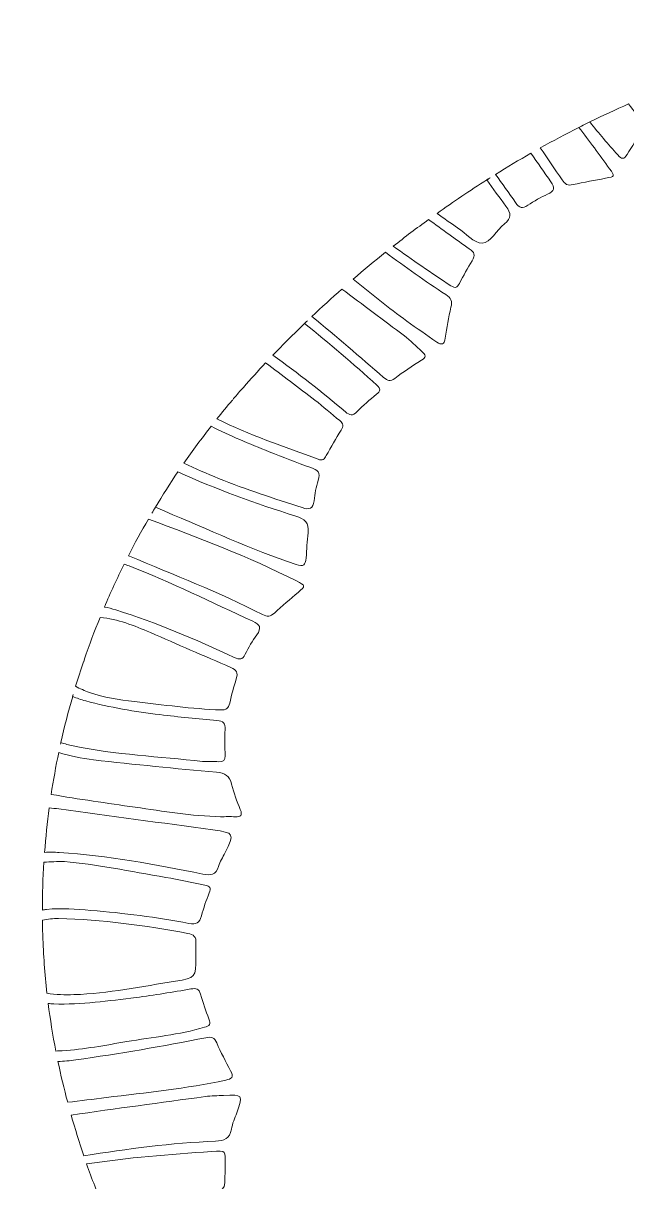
# Model space of a CAD drawing. Extents: x 705 to 8445, y -5934 to -84.
# Drawn here: x 1011.7 to 1257.5, y -3952.6 to -3481.1 of the extents above; entities that cross this region are included whole.
import ezdxf

# ---------------------------------------------------------------- set-up
doc = ezdxf.new("R2010")
doc.units = 0
doc.header["$MEASUREMENT"] = 0
doc.layers.add('Layer 1', color=7, linetype='Continuous')

# ---------------------------------------------------------------- blocks, each defined once
blk = doc.blocks.new('block 31')
at = {"layer": 'Layer 1', "lineweight": 0}
for points, knots in [([(2257.28, -3659.1), (2234.48, -3617.14), (2200.79, -3577.08), (2159.87, -3543.26), (2075.1, -3473.22), (1964.49, -3413.43), (1839.88, -3370.27), (1839.88, -3370.27), (1839.88, -3370.25), (1839.88, -3370.25), (1839.42, -3368.29), (1838.85, -3366.27), (1838.16, -3364.21), (1836.62, -3359.66), (1833.95, -3353.09), (1828.51, -3348.58), (1827.81, -3348), (1827.1, -3347.47), (1826.36, -3347), (1826.36, -3347), (1826.36, -3347), (1826.35, -3347), (1827.88, -3328.1), (1824.28, -3308.74), (1815.57, -3289.33), (1811.12, -3279.39), (1803.75, -3272.44), (1796.61, -3265.72), (1790.88, -3260.31), (1785.45, -3255.19), (1781.81, -3248.82), (1780.72, -3246.92), (1779.8, -3244.87), (1778.82, -3242.69), (1777.56, -3239.87), (1776.25, -3236.96), (1774.48, -3234.13), (1767.43, -3222.87), (1755.91, -3216.8), (1744.63, -3213.55), (1744.63, -3213.55), (1743.26, -3211.5), (1743.26, -3211.5), (1700.83, -3146.97), (1636.69, -3122.16), (1590.35, -3112.73), (1549.47, -3104.39), (1515.61, -3106.15), (1503.73, -3107.19), (1503.69, -3107.13), (1503.65, -3107.09), (1503.63, -3107.06), (1503.63, -3107.06), (1503.45, -3107.21), (1503.45, -3107.21), (1501.87, -3107.36), (1500.7, -3107.48), (1500, -3107.56), (1499.3, -3107.48), (1498.13, -3107.36), (1496.56, -3107.21), (1496.56, -3107.21), (1496.37, -3107.06), (1496.37, -3107.06), (1496.35, -3107.09), (1496.31, -3107.13), (1496.27, -3107.19), (1484.39, -3106.15), (1450.53, -3104.39), (1409.65, -3112.73), (1363.31, -3122.16), (1299.17, -3146.97), (1256.76, -3211.48), (1256.76, -3211.48), (1255.38, -3213.55), (1255.38, -3213.55), (1244.09, -3216.8), (1232.57, -3222.87), (1225.52, -3234.13), (1223.75, -3236.96), (1222.44, -3239.87), (1221.18, -3242.69), (1220.2, -3244.87), (1219.28, -3246.92), (1218.19, -3248.82), (1214.55, -3255.19), (1209.12, -3260.31), (1203.39, -3265.72), (1196.25, -3272.44), (1188.88, -3279.39), (1184.43, -3289.33), (1175.72, -3308.74), (1172.12, -3328.1), (1173.65, -3347), (1173.64, -3347), (1173.64, -3347), (1173.64, -3347), (1172.91, -3347.47), (1172.19, -3347.99), (1171.49, -3348.58), (1166.05, -3353.09), (1163.38, -3359.65), (1161.84, -3364.21), (1161.15, -3366.27), (1160.58, -3368.29), (1160.12, -3370.25), (1160.12, -3370.25), (1160.12, -3370.27), (1160.12, -3370.27), (1035.51, -3413.43), (924.9, -3473.22), (840.13, -3543.26), (799.22, -3577.08), (765.52, -3617.14), (742.72, -3659.1), (716.93, -3706.53), (704.78, -3755.81), (706.61, -3805.55), (708.34, -3852.44), (720.97, -3901.24), (744.18, -3950.56), (776.16, -4018.52), (826.78, -4084.15), (894.59, -4145.62), (939.27, -4186.12), (988.74, -4221.57), (1036.58, -4255.86), (1081.92, -4288.36), (1128.81, -4321.97), (1171.35, -4359.71), (1248.94, -4428.49), (1300.36, -4494.94), (1328.51, -4562.74), (1324.68, -4568.78), (1321.1, -4575.62), (1318.44, -4583.02), (1317.03, -4582.92), (1315.46, -4582.85), (1313.87, -4582.85), (1308, -4582.85), (1301.57, -4583.94), (1299.84, -4589.72), (1299.35, -4591.39), (1299.31, -4592.94), (1299.27, -4594.32), (1299.27, -4594.65), (1299.26, -4594.97), (1299.25, -4595.28), (1299.07, -4598.99), (1297.7, -4602.95), (1295.19, -4607.05), (1294.24, -4608.6), (1293.21, -4610.14), (1292.14, -4611.64), (1291.46, -4612.59), (1290.76, -4613.54), (1290.03, -4614.48), (1282.79, -4623.87), (1273.55, -4632.4), (1264.57, -4640.7), (1264.57, -4640.7), (1260.48, -4644.5), (1260.48, -4644.5), (1250.16, -4654.07), (1239.49, -4663.97), (1227.49, -4670.59), (1224.1, -4672.48), (1219.99, -4676.81), (1219.7, -4686.79), (1218.97, -4711.36), (1240.81, -4755.67), (1260.37, -4770.55), (1241.52, -4806.38), (1219.02, -4857.42), (1199.77, -4924.23), (1174.99, -5010.3), (1160.3, -5105.45), (1156.13, -5207.05), (1152.63, -5292.07), (1156.53, -5381.81), (1167.74, -5475.11), (1163.2, -5478.43), (1158.2, -5481.58), (1152.48, -5484.72), (1126.07, -5499.19), (1097.44, -5504.35), (1071.86, -5499.25), (1037.65, -5492.45), (1010.5, -5472.75), (991.16, -5440.72), (954.52, -5380.07), (953.85, -5285.76), (972.12, -5223.95), (991.72, -5157.67), (1030.95, -5091.38), (1095.59, -5015.32), (1100.04, -5010.08), (1104.54, -5004.87), (1109.05, -4999.66), (1133.44, -4971.39), (1158.65, -4942.17), (1176.47, -4908.58), (1200.61, -4863.05), (1206.18, -4814.98), (1191.73, -4776.7), (1191.73, -4776.7), (1181.23, -4748.9), (1181.23, -4748.9), (1181.23, -4748.9), (1183.66, -4778.52), (1183.66, -4778.52), (1186.59, -4814.26), (1171.98, -4846.76), (1159.22, -4867.74), (1139.1, -4900.81), (1110.97, -4928.95), (1083.75, -4956.17), (1072.54, -4967.4), (1060.93, -4979.02), (1050.06, -4990.8), (985.75, -5060.52), (939.06, -5124.07), (907.3, -5185.11), (864.56, -5267.19), (849.07, -5345.56), (861.27, -5418), (881.01, -5535.4), (980.35, -5627.87), (1070.03, -5667.42), (1102.26, -5681.63), (1132.31, -5688.81), (1157.87, -5688.81), (1176.42, -5688.81), (1192.6, -5685.03), (1205.52, -5677.4), (1205.52, -5677.42), (1205.52, -5677.42), (1205.52, -5677.42), (1212.39, -5699.36), (1220.21, -5719.79), (1228.89, -5738.56), (1249.15, -5782.32), (1274.96, -5818.69), (1305.6, -5846.65), (1339.33, -5877.45), (1383.39, -5900.64), (1436.58, -5915.59), (1478.92, -5927.49), (1526.09, -5933.71), (1573.63, -5933.71), (1577.09, -5933.71), (1580.56, -5933.68), (1584.02, -5933.61), (1715.27, -5931.1), (1847.15, -5876.35), (1945.85, -5783.41), (1983.5, -5747.95), (2012.68, -5707.49), (2030.23, -5666.4), (2050.52, -5618.94), (2055.69, -5571.02), (2045.64, -5523.97), (2025.77, -5431.09), (1963.25, -5354), (1869.6, -5306.89), (1787.63, -5265.67), (1689.88, -5251.14), (1599.49, -5266.42), (1605.66, -5255.1), (1611.89, -5243.86), (1618.09, -5232.7), (1636.91, -5198.83), (1656.35, -5163.79), (1673.14, -5127.91), (1710.23, -5048.64), (1732.26, -4977.48), (1740.49, -4910.34), (1745.6, -4868.73), (1747.15, -4816.91), (1734.72, -4770.08), (1753.98, -4755.61), (1775.54, -4712.46), (1775.54, -4687.69), (1775.54, -4687.28), (1775.54, -4686.88), (1775.53, -4686.48), (1775.23, -4676.52), (1771.13, -4672.21), (1767.74, -4670.33), (1755.74, -4663.73), (1745.07, -4653.85), (1734.75, -4644.31), (1734.75, -4644.31), (1730.65, -4640.52), (1730.65, -4640.52), (1719.35, -4630.12), (1707.67, -4619.36), (1700.02, -4606.97), (1697.52, -4602.89), (1696.16, -4598.95), (1695.98, -4595.25), (1695.96, -4594.94), (1695.95, -4594.61), (1695.95, -4594.29), (1695.92, -4592.92), (1695.87, -4591.37), (1695.38, -4589.7), (1693.66, -4583.98), (1687.32, -4582.87), (1681.49, -4582.85), (1678.84, -4575.53), (1675.29, -4568.75), (1671.49, -4562.74), (1699.63, -4494.94), (1751.06, -4428.49), (1828.65, -4359.71), (1871.19, -4321.97), (1918.08, -4288.36), (1963.42, -4255.86), (2011.26, -4221.57), (2060.73, -4186.12), (2105.41, -4145.62), (2173.22, -4084.15), (2223.84, -4018.52), (2255.82, -3950.56), (2279.03, -3901.24), (2291.66, -3852.45), (2293.39, -3805.55), (2295.22, -3755.81), (2283.07, -3706.53), (2257.28, -3659.1)], [0, 0, 0, 0, 1, 1, 1, 2, 2, 2, 3, 3, 3, 4, 4, 4, 5, 5, 5, 6, 6, 6, 7, 7, 7, 8, 8, 8, 9, 9, 9, 10, 10, 10, 11, 11, 11, 12, 12, 12, 13, 13, 13, 14, 14, 14, 15, 15, 15, 16, 16, 16, 17, 17, 17, 18, 18, 18, 19, 19, 19, 20, 20, 20, 21, 21, 21, 22, 22, 22, 23, 23, 23, 24, 24, 24, 25, 25, 25, 26, 26, 26, 27, 27, 27, 28, 28, 28, 29, 29, 29, 30, 30, 30, 31, 31, 31, 32, 32, 32, 33, 33, 33, 34, 34, 34, 35, 35, 35, 36, 36, 36, 37, 37, 37, 38, 38, 38, 39, 39, 39, 40, 40, 40, 41, 41, 41, 42, 42, 42, 43, 43, 43, 44, 44, 44, 45, 45, 45, 46, 46, 46, 47, 47, 47, 48, 48, 48, 49, 49, 49, 50, 50, 50, 51, 51, 51, 52, 52, 52, 53, 53, 53, 54, 54, 54, 55, 55, 55, 56, 56, 56, 57, 57, 57, 58, 58, 58, 59, 59, 59, 60, 60, 60, 61, 61, 61, 62, 62, 62, 63, 63, 63, 64, 64, 64, 65, 65, 65, 66, 66, 66, 67, 67, 67, 68, 68, 68, 69, 69, 69, 70, 70, 70, 71, 71, 71, 72, 72, 72, 73, 73, 73, 74, 74, 74, 75, 75, 75, 76, 76, 76, 77, 77, 77, 78, 78, 78, 79, 79, 79, 80, 80, 80, 81, 81, 81, 82, 82, 82, 83, 83, 83, 84, 84, 84, 85, 85, 85, 86, 86, 86, 87, 87, 87, 88, 88, 88, 89, 89, 89, 90, 90, 90, 91, 91, 91, 92, 92, 92, 93, 93, 93, 94, 94, 94, 95, 95, 95, 96, 96, 96, 97, 97, 97, 98, 98, 98, 99, 99, 99, 100, 100, 100, 101, 101, 101, 102, 102, 102, 103, 103, 103, 104, 104, 104, 105, 105, 105, 106, 106, 106, 107, 107, 107, 108, 108, 108, 109, 109, 109, 110, 110, 110, 110]), ([(1263.92, -3525.17), (1261.57, -3528.1), (1259.56, -3531.32), (1257.6, -3534.54), (1256.26, -3536.75), (1255.37, -3536.5), (1253.78, -3534.75), (1249.81, -3530.41), (1246.06, -3525.93), (1242.42, -3521.34), (1240.93, -3522.06), (1239.44, -3522.8), (1237.95, -3523.55), (1239.43, -3522.8), (1240.92, -3522.06), (1242.41, -3521.32), (1242.41, -3521.32), (1242.42, -3521.34), (1242.42, -3521.34), (1247.65, -3518.76), (1252.9, -3516.31), (1258.17, -3514), (1260.37, -3516.96), (1262.71, -3519.92), (1265.16, -3522.85), (1265, -3523.57), (1264.6, -3524.32), (1263.92, -3525.17)], [0, 0, 0, 0, 1, 1, 1, 2, 2, 2, 3, 3, 3, 4, 4, 4, 5, 5, 5, 6, 6, 6, 7, 7, 7, 8, 8, 8, 9, 9, 9, 9]), ([(1222.22, -3531.93), (1222.22, -3531.93), (1222.22, -3531.92), (1222.22, -3531.92), (1227.43, -3529.02), (1232.66, -3526.23), (1237.94, -3523.55), (1242.17, -3529.1), (1246.34, -3534.69), (1250.42, -3540.35), (1252.67, -3543.5), (1252.7, -3543.5), (1248.84, -3544.24), (1244.44, -3545.09), (1239.99, -3545.78), (1235.65, -3546.83), (1233.38, -3547.38), (1232.27, -3546.71), (1231.07, -3544.86), (1228.19, -3540.48), (1225.24, -3536.19), (1222.22, -3531.93)], [0, 0, 0, 0, 1, 1, 1, 2, 2, 2, 3, 3, 3, 4, 4, 4, 5, 5, 5, 6, 6, 6, 7, 7, 7, 7]), ([(1225.2, -3550.72), (1222.42, -3552), (1219.73, -3553.54), (1217.19, -3555.24), (1214.92, -3556.77), (1213.71, -3556.4), (1212.16, -3554.13), (1209.51, -3550.26), (1206.77, -3546.45), (1204.01, -3542.68), (1208.78, -3539.71), (1213.59, -3536.83), (1218.43, -3534.07), (1221.13, -3537.96), (1223.82, -3541.84), (1226.56, -3545.7), (1228.31, -3548.17), (1227.89, -3549.48), (1225.2, -3550.72)], [0, 0, 0, 0, 1, 1, 1, 2, 2, 2, 3, 3, 3, 4, 4, 4, 5, 5, 5, 6, 6, 6, 6]), ([(1200.47, -3544.91), (1200.46, -3544.91), (1200.46, -3544.9), (1200.46, -3544.9), (1200.92, -3544.61), (1201.37, -3544.34), (1201.82, -3544.05), (1201.37, -3544.34), (1200.92, -3544.62), (1200.47, -3544.91), (1203.03, -3548.5), (1205.59, -3552.08), (1208.23, -3555.61), (1210.41, -3558.52), (1210.68, -3560.46), (1207.62, -3562.8), (1204.38, -3565.29), (1202.15, -3570.55), (1198.55, -3570.62), (1195.27, -3570.69), (1191.87, -3566.71), (1188.58, -3564.43), (1185.76, -3562.5), (1182.96, -3560.54), (1180.19, -3558.56), (1186.85, -3553.81), (1193.61, -3549.27), (1200.47, -3544.91)], [0, 0, 0, 0, 1, 1, 1, 2, 2, 2, 3, 3, 3, 4, 4, 4, 5, 5, 5, 6, 6, 6, 7, 7, 7, 8, 8, 8, 9, 9, 9, 9]), ([(1176.78, -3561.02), (1182.24, -3565.07), (1187.74, -3569.08), (1193.33, -3572.97), (1195.34, -3574.38), (1195.98, -3575.53), (1194.51, -3577.79), (1192.58, -3580.75), (1190.95, -3583.9), (1189.32, -3587.05), (1188.44, -3588.76), (1187.67, -3589.19), (1185.85, -3587.99), (1177.9, -3582.8), (1170.05, -3577.46), (1162.39, -3571.87), (1167.12, -3568.16), (1171.92, -3564.54), (1176.78, -3561.02)], [0, 0, 0, 0, 1, 1, 1, 2, 2, 2, 3, 3, 3, 4, 4, 4, 5, 5, 5, 6, 6, 6, 6]), ([(1159.23, -3574.37), (1159.23, -3574.37), (1159.24, -3574.37), (1159.24, -3574.37), (1167.22, -3580.37), (1175.34, -3586.19), (1183.77, -3591.57), (1185.93, -3592.94), (1186.48, -3594.3), (1185.87, -3596.76), (1184.87, -3600.88), (1184.08, -3605.08), (1183.54, -3609.28), (1183.19, -3612.07), (1181.93, -3612.15), (1180.08, -3610.9), (1175.98, -3608.12), (1171.95, -3605.25), (1167.92, -3602.36), (1160.42, -3596.97), (1153.25, -3591.11), (1146.06, -3585.3), (1150.39, -3581.57), (1154.78, -3577.92), (1159.23, -3574.37)], [0, 0, 0, 0, 1, 1, 1, 2, 2, 2, 3, 3, 3, 4, 4, 4, 5, 5, 5, 6, 6, 6, 7, 7, 7, 8, 8, 8, 8]), ([(1141.42, -3589.34), (1149.91, -3595.68), (1158.42, -3602), (1166.89, -3608.37), (1169.42, -3610.28), (1171.59, -3612.67), (1174.02, -3614.72), (1175.73, -3616.14), (1175.87, -3617.06), (1173.81, -3618.33), (1170.11, -3620.64), (1166.48, -3623.09), (1162.98, -3625.68), (1161.16, -3627.03), (1160.02, -3626.7), (1158.44, -3625.32), (1148.77, -3616.97), (1139.19, -3608.51), (1129.21, -3600.53), (1133.21, -3596.74), (1137.28, -3592.99), (1141.42, -3589.34)], [0, 0, 0, 0, 1, 1, 1, 2, 2, 2, 3, 3, 3, 4, 4, 4, 5, 5, 5, 6, 6, 6, 7, 7, 7, 7]), ([(1126.23, -3603.4), (1126.23, -3603.4), (1126.22, -3603.38), (1126.22, -3603.38), (1126.61, -3603), (1127, -3602.63), (1127.4, -3602.26), (1127, -3602.63), (1126.61, -3603.01), (1126.23, -3603.4), (1136.36, -3611.34), (1146.06, -3619.8), (1155.65, -3628.41), (1157.39, -3629.98), (1157.18, -3630.81), (1155.48, -3632.17), (1152.74, -3634.39), (1150.07, -3636.74), (1147.6, -3639.27), (1145.84, -3641.06), (1144.6, -3640.78), (1142.88, -3639.3), (1133.42, -3631.14), (1123.5, -3623.55), (1113.37, -3616.27), (1117.56, -3611.89), (1121.85, -3607.6), (1126.23, -3603.4)], [0, 0, 0, 0, 1, 1, 1, 2, 2, 2, 3, 3, 3, 4, 4, 4, 5, 5, 5, 6, 6, 6, 7, 7, 7, 8, 8, 8, 9, 9, 9, 9]), ([(1096.75, -3634.64), (1096.8, -3634.67), (1096.84, -3634.7), (1096.9, -3634.73), (1096.9, -3634.73), (1097.36, -3633.94), (1097.36, -3633.94), (1098.67, -3632.4), (1099.98, -3630.86), (1101.33, -3629.35), (1104.3, -3625.99), (1107.32, -3622.68), (1110.41, -3619.4), (1117.17, -3624.33), (1123.82, -3629.43), (1130.46, -3634.54), (1133.92, -3637.18), (1137.12, -3640.18), (1140.57, -3642.85), (1142.18, -3644.12), (1142.03, -3645.18), (1141.11, -3646.71), (1139.03, -3650.14), (1137.05, -3653.62), (1135.09, -3657.13), (1134.32, -3658.52), (1133.58, -3659.29), (1131.76, -3658.6), (1117.95, -3653.33), (1103.79, -3648.88), (1090.57, -3642.17), (1092.6, -3639.64), (1094.65, -3637.12), (1096.75, -3634.64)], [0, 0, 0, 0, 1, 1, 1, 2, 2, 2, 3, 3, 3, 4, 4, 4, 5, 5, 5, 6, 6, 6, 7, 7, 7, 8, 8, 8, 9, 9, 9, 10, 10, 10, 11, 11, 11, 11]), ([(1088.21, -3645.18), (1095.92, -3649.02), (1103.91, -3652.31), (1111.9, -3655.58), (1117.47, -3657.85), (1123.09, -3660.01), (1128.78, -3661.95), (1131.55, -3662.91), (1132.92, -3663.97), (1131.81, -3667.19), (1130.91, -3669.84), (1130.45, -3672.69), (1130.11, -3675.49), (1129.7, -3678.75), (1128.19, -3679.23), (1125.3, -3678.29), (1113.86, -3674.58), (1102.4, -3670.9), (1091.25, -3666.37), (1086.48, -3664.43), (1081.75, -3662.41), (1077.1, -3660.22), (1080.64, -3655.12), (1084.35, -3650.12), (1088.21, -3645.18)], [0, 0, 0, 0, 1, 1, 1, 2, 2, 2, 3, 3, 3, 4, 4, 4, 5, 5, 5, 6, 6, 6, 7, 7, 7, 8, 8, 8, 8]), ([(1065.49, -3678.13), (1065.5, -3678.13), (1065.5, -3678.14), (1065.51, -3678.14), (1068.44, -3673.28), (1071.49, -3668.48), (1074.69, -3663.75), (1090.26, -3670.81), (1106.33, -3676.64), (1122.65, -3681.73), (1126.38, -3682.9), (1128.13, -3684.39), (1127.66, -3688.53), (1127.28, -3691.91), (1127.18, -3695.35), (1126.87, -3698.75), (1126.6, -3701.71), (1125.89, -3702.45), (1122.78, -3701.41), (1104.51, -3695.3), (1087.07, -3687.17), (1069.34, -3679.77), (1068.07, -3679.23), (1066.79, -3678.69), (1065.51, -3678.14), (1065.02, -3678.94), (1064.53, -3679.74), (1064.07, -3680.54), (1064.53, -3679.74), (1065.01, -3678.93), (1065.49, -3678.13)], [0, 0, 0, 0, 1, 1, 1, 2, 2, 2, 3, 3, 3, 4, 4, 4, 5, 5, 5, 6, 6, 6, 7, 7, 7, 8, 8, 8, 9, 9, 9, 10, 10, 10, 10]), ([(1062.65, -3682.99), (1083.09, -3690.47), (1103.42, -3698.28), (1122.91, -3708.1), (1126.74, -3710.03), (1126.72, -3710.08), (1123.6, -3712.79), (1120.39, -3715.57), (1117.07, -3718.23), (1114, -3721.17), (1112.33, -3722.74), (1111.03, -3722.74), (1109.06, -3721.74), (1091.5, -3712.77), (1073.12, -3705.66), (1054.97, -3698.02), (1054.82, -3697.96), (1054.67, -3697.9), (1054.52, -3697.84), (1057.09, -3692.83), (1059.8, -3687.88), (1062.65, -3682.99)], [0, 0, 0, 0, 1, 1, 1, 2, 2, 2, 3, 3, 3, 4, 4, 4, 5, 5, 5, 6, 6, 6, 7, 7, 7, 7]), ([(1052.82, -3701.28), (1053.5, -3701.5), (1054.18, -3701.75), (1054.86, -3702.02), (1072.01, -3708.67), (1088.47, -3716.95), (1105.23, -3724.51), (1108.08, -3725.79), (1108.87, -3727.27), (1106.79, -3730.05), (1104.96, -3732.5), (1103.45, -3735.22), (1102.09, -3737.95), (1100.97, -3740.22), (1099.78, -3740.23), (1097.65, -3739.24), (1081.94, -3731.92), (1066.03, -3725.06), (1049.44, -3719.91), (1047.85, -3719.41), (1046.29, -3719.04), (1044.74, -3718.76), (1047.25, -3712.85), (1049.95, -3707.03), (1052.82, -3701.28)], [0, 0, 0, 0, 1, 1, 1, 2, 2, 2, 3, 3, 3, 4, 4, 4, 5, 5, 5, 6, 6, 6, 7, 7, 7, 8, 8, 8, 8]), ([(1036.23, -3741.03), (1036.28, -3741.04), (1036.33, -3741.05), (1036.38, -3741.07), (1036.38, -3741.07), (1036.64, -3739.87), (1036.64, -3739.87), (1038.6, -3734.18), (1040.73, -3728.54), (1043.01, -3722.96), (1050.21, -3723.62), (1056.87, -3726.26), (1063.47, -3729.12), (1074.4, -3733.86), (1085.29, -3738.67), (1096.25, -3743.32), (1098.56, -3744.31), (1099.25, -3745.49), (1098.47, -3747.91), (1097.4, -3751.16), (1096.51, -3754.48), (1095.81, -3757.82), (1095.35, -3759.99), (1094.31, -3760.67), (1092.15, -3760.6), (1080.35, -3760.2), (1068.67, -3758.53), (1056.96, -3757.19), (1050.75, -3756.48), (1044.55, -3755.6), (1038.63, -3753.46), (1036.7, -3752.77), (1034.83, -3751.96), (1033.05, -3751), (1034.06, -3747.66), (1035.11, -3744.34), (1036.23, -3741.03)], [0, 0, 0, 0, 1, 1, 1, 2, 2, 2, 3, 3, 3, 4, 4, 4, 5, 5, 5, 6, 6, 6, 7, 7, 7, 8, 8, 8, 9, 9, 9, 10, 10, 10, 11, 11, 11, 12, 12, 12, 12]), ([(1027.04, -3773.88), (1027.04, -3773.88), (1027.05, -3773.88), (1027.05, -3773.88), (1028.46, -3767.57), (1030.05, -3761.3), (1031.84, -3755.09), (1031.84, -3755.09), (1031.83, -3755.09), (1031.83, -3755.09), (1031.9, -3754.83), (1031.97, -3754.58), (1032.06, -3754.33), (1031.99, -3754.58), (1031.92, -3754.83), (1031.84, -3755.09), (1033.5, -3755.84), (1035.26, -3756.46), (1037.13, -3756.95), (1047.07, -3759.57), (1057.18, -3761.28), (1067.37, -3762.53), (1075.09, -3763.47), (1082.85, -3764.24), (1090.6, -3764.93), (1093.08, -3765.14), (1094.11, -3765.98), (1093.93, -3768.61), (1093.69, -3772.13), (1093.82, -3775.69), (1093.9, -3779.23), (1093.93, -3781.05), (1093.28, -3781.77), (1091.41, -3781.67), (1089.18, -3781.54), (1086.94, -3781.63), (1084.7, -3781.63), (1067.11, -3779.52), (1049.36, -3778.89), (1032.02, -3775.22), (1030.29, -3774.87), (1028.66, -3774.39), (1027.05, -3773.88), (1027, -3774.08), (1026.95, -3774.28), (1026.9, -3774.5), (1026.94, -3774.29), (1026.99, -3774.08), (1027.04, -3773.88)], [0, 0, 0, 0, 1, 1, 1, 2, 2, 2, 3, 3, 3, 4, 4, 4, 5, 5, 5, 6, 6, 6, 7, 7, 7, 8, 8, 8, 9, 9, 9, 10, 10, 10, 11, 11, 11, 12, 12, 12, 13, 13, 13, 14, 14, 14, 15, 15, 15, 16, 16, 16, 16]), ([(1026.18, -3777.89), (1030.6, -3779.34), (1035.35, -3780.34), (1040.37, -3780.92), (1057.03, -3782.8), (1073.7, -3784.46), (1090.39, -3785.97), (1093.81, -3786.3), (1095.69, -3787.38), (1096.53, -3790.83), (1097.4, -3794.36), (1098.72, -3797.81), (1100.1, -3801.19), (1101.07, -3803.57), (1100.2, -3804.12), (1098.02, -3804.06), (1096.02, -3804), (1094.02, -3804.05), (1092.01, -3804.05), (1080.31, -3803.85), (1068.78, -3801.81), (1057.23, -3800.18), (1045.83, -3798.57), (1034.42, -3796.92), (1023.07, -3794.98), (1023.95, -3789.26), (1025, -3783.55), (1026.18, -3777.89)], [0, 0, 0, 0, 1, 1, 1, 2, 2, 2, 3, 3, 3, 4, 4, 4, 5, 5, 5, 6, 6, 6, 7, 7, 7, 8, 8, 8, 9, 9, 9, 9]), ([(1022.3, -3800.46), (1023.58, -3800.57), (1024.88, -3800.71), (1026.18, -3800.9), (1047.09, -3803.81), (1068.03, -3806.53), (1088.94, -3809.43), (1097.76, -3810.66), (1097.75, -3810.77), (1093.84, -3818.83), (1092.95, -3820.63), (1091.83, -3822.36), (1091.25, -3824.26), (1090.16, -3827.77), (1088.06, -3828.09), (1084.78, -3827.42), (1065.46, -3823.47), (1046.1, -3819.81), (1026.38, -3818.62), (1024.35, -3818.5), (1022.36, -3818.49), (1020.39, -3818.58), (1020.86, -3812.51), (1021.49, -3806.47), (1022.3, -3800.46)], [0, 0, 0, 0, 1, 1, 1, 2, 2, 2, 3, 3, 3, 4, 4, 4, 5, 5, 5, 6, 6, 6, 7, 7, 7, 8, 8, 8, 8]), ([(1020.12, -3822.61), (1022.76, -3822.36), (1025.54, -3822.27), (1028.46, -3822.33), (1041.01, -3823.28), (1055.31, -3826.41), (1069.75, -3828.73), (1075.09, -3829.61), (1080.37, -3830.89), (1085.71, -3831.88), (1087.79, -3832.27), (1088.16, -3833.16), (1087.43, -3835.06), (1086.25, -3838.14), (1085.07, -3841.24), (1084.26, -3844.42), (1083.52, -3847.35), (1082.1, -3848.03), (1079.2, -3847.48), (1065.99, -3844.96), (1052.65, -3843.27), (1039.24, -3842.16), (1033.24, -3841.67), (1027.23, -3841.13), (1021.21, -3841.8), (1020.64, -3841.87), (1020.07, -3841.94), (1019.52, -3842.04), (1019.52, -3835.55), (1019.71, -3829.07), (1020.12, -3822.61)], [0, 0, 0, 0, 1, 1, 1, 2, 2, 2, 3, 3, 3, 4, 4, 4, 5, 5, 5, 6, 6, 6, 7, 7, 7, 8, 8, 8, 9, 9, 9, 10, 10, 10, 10]), ([(1019.65, -3852.37), (1019.58, -3850.29), (1019.54, -3848.21), (1019.52, -3846.13), (1021.67, -3845.65), (1023.89, -3845.5), (1026.1, -3845.53), (1043.83, -3845.82), (1061.31, -3848.36), (1078.71, -3851.55), (1081.07, -3851.98), (1082.25, -3852.97), (1082.01, -3855.53), (1081.82, -3857.39), (1081.98, -3859.29), (1081.98, -3861.17), (1081.98, -3869.6), (1081.98, -3869.63), (1073.65, -3870.98), (1059.94, -3873.2), (1046.29, -3875.97), (1032.36, -3876.46), (1028.67, -3876.59), (1024.98, -3876.53), (1021.37, -3875.84), (1020.49, -3868.01), (1019.9, -3860.18), (1019.65, -3852.37)], [0, 0, 0, 0, 1, 1, 1, 2, 2, 2, 3, 3, 3, 4, 4, 4, 5, 5, 5, 6, 6, 6, 7, 7, 7, 8, 8, 8, 9, 9, 9, 9]), ([(1021.87, -3880.06), (1022.61, -3880.13), (1023.37, -3880.19), (1024.15, -3880.23), (1035.39, -3880.6), (1046.52, -3879.01), (1057.63, -3877.62), (1065.12, -3876.67), (1072.56, -3875.44), (1080, -3874.16), (1082.11, -3873.8), (1083.25, -3874.04), (1083.9, -3876.29), (1084.86, -3879.69), (1086.02, -3883.06), (1087.33, -3886.33), (1088.19, -3888.45), (1087.55, -3889.18), (1085.51, -3889.76), (1075.15, -3892.78), (1064.44, -3893.79), (1053.87, -3895.56), (1045.15, -3897.02), (1036.45, -3898.77), (1027.61, -3899.33), (1026.73, -3899.39), (1025.87, -3899.39), (1025, -3899.41), (1023.73, -3892.96), (1022.69, -3886.5), (1021.87, -3880.06)], [0, 0, 0, 0, 1, 1, 1, 2, 2, 2, 3, 3, 3, 4, 4, 4, 5, 5, 5, 6, 6, 6, 7, 7, 7, 8, 8, 8, 9, 9, 9, 10, 10, 10, 10]), ([(1025.84, -3903.65), (1028.22, -3903.59), (1030.64, -3903.39), (1033.1, -3903.04), (1050.84, -3900.49), (1068.52, -3897.48), (1086.11, -3894), (1088.41, -3893.53), (1089.52, -3893.94), (1090.47, -3896.07), (1092.2, -3899.94), (1094.08, -3903.76), (1096.14, -3907.47), (1097.59, -3910.07), (1096.74, -3910.72), (1094.15, -3911.28), (1078.08, -3914.73), (1061.75, -3916.34), (1045.48, -3918.34), (1040.25, -3918.98), (1035.04, -3919.7), (1029.8, -3920.28), (1028.32, -3914.72), (1027.01, -3909.18), (1025.84, -3903.65)], [0, 0, 0, 0, 1, 1, 1, 2, 2, 2, 3, 3, 3, 4, 4, 4, 5, 5, 5, 6, 6, 6, 7, 7, 7, 8, 8, 8, 8]), ([(1036.4, -3942.09), (1034.52, -3936.54), (1032.8, -3931.01), (1031.22, -3925.48), (1049.42, -3922.83), (1067.65, -3920.42), (1085.87, -3917.93), (1088.31, -3917.6), (1090.81, -3917.61), (1093.29, -3917.45), (1101.19, -3917.14), (1101.19, -3917.14), (1098.67, -3924.53), (1097.9, -3926.77), (1096.82, -3928.94), (1096.45, -3931.24), (1095.84, -3935.13), (1093.48, -3935.89), (1090.04, -3936.05), (1072.03, -3936.89), (1054.17, -3939.2), (1036.4, -3942.09)], [0, 0, 0, 0, 1, 1, 1, 2, 2, 2, 3, 3, 3, 4, 4, 4, 5, 5, 5, 6, 6, 6, 7, 7, 7, 7]), ([(1037.53, -3945.38), (1054.33, -3942.77), (1071.33, -3941.47), (1088.31, -3940.32), (1094.87, -3939.88), (1093.75, -3939.97), (1093.87, -3945.66), (1093.9, -3946.6), (1093.87, -3947.54), (1093.87, -3948.5), (1093.87, -3956.44), (1093.87, -3956.48), (1086.01, -3957.16), (1071.99, -3958.38), (1058.14, -3960.64), (1044.36, -3963.29), (1041.9, -3957.3), (1039.63, -3951.34), (1037.53, -3945.38)], [0, 0, 0, 0, 1, 1, 1, 2, 2, 2, 3, 3, 3, 4, 4, 4, 5, 5, 5, 6, 6, 6, 6])]:
    blk.add_open_spline(points, degree=3, knots=knots, dxfattribs=at)
blk = doc.blocks.new('block 30')
at = {"layer": 'Layer 1'}
blk.add_blockref('block 31', (0, 0), dxfattribs=at)
blk = doc.blocks.new('block 29')
at = {"layer": 'Layer 1'}
blk.add_blockref('block 30', (0, 0), dxfattribs=at)

msp = doc.modelspace()

# ---------------------------------------------------------------- block references
at = {"layer": 'Layer 1'}
msp.add_blockref('block 29', (0, 0), dxfattribs=at)

doc.saveas('drawing.dxf')
